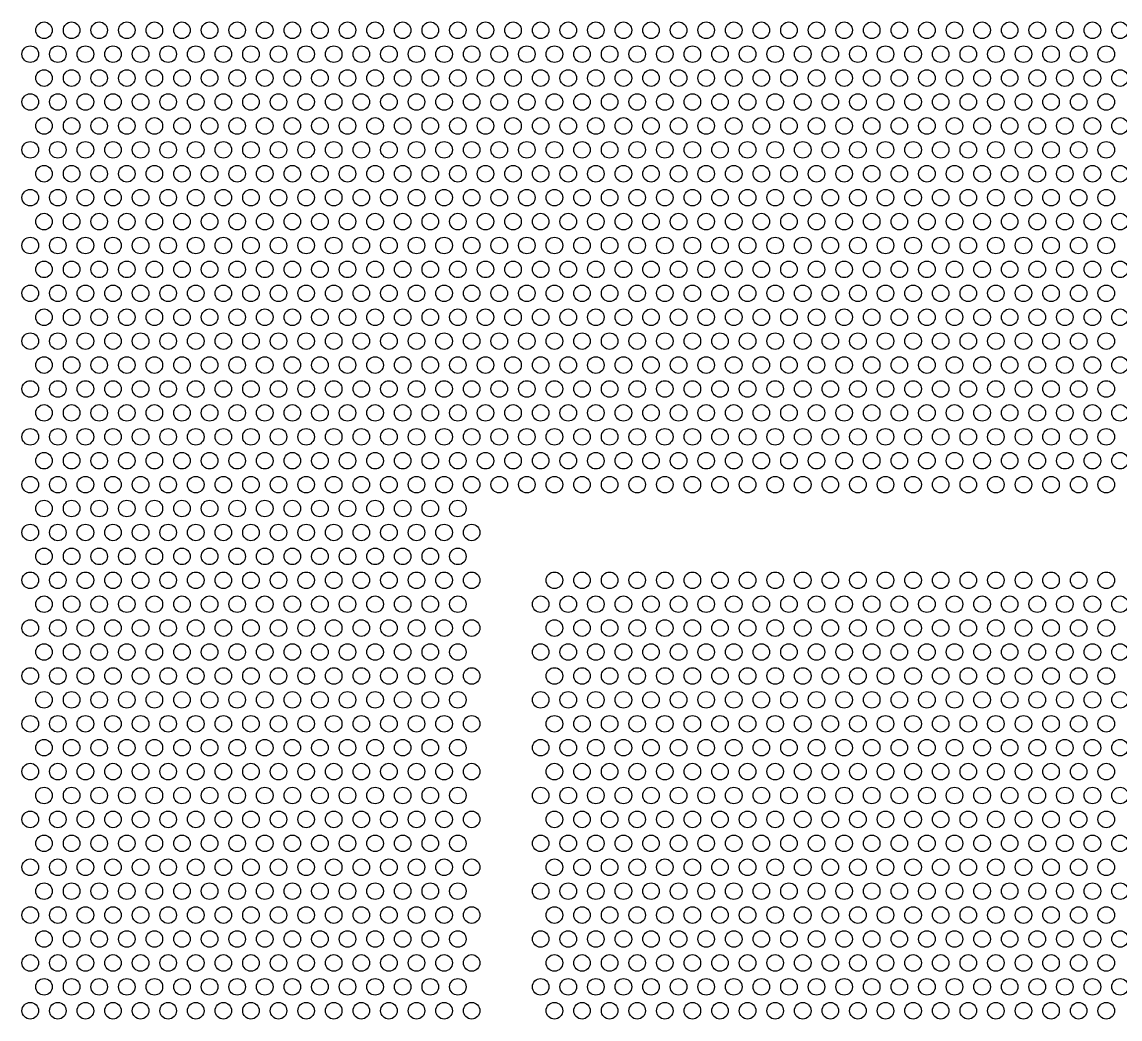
# Model space of a CAD drawing. Header units: inches. Extents: x 37 to 140, y 32 to 103.
# Drawn here: x 48.52 to 88.32, y 67.14 to 103.27 of the extents above; entities that cross this region are included whole.
import ezdxf

# ---------------------------------------------------------------- set-up
doc = ezdxf.new("R2010")
doc.units = ezdxf.units.IN
doc.header["$MEASUREMENT"] = 0

msp = doc.modelspace()

# ---------------------------------------------------------------- linework, layer by layer
for centre in [(49.322, 102.971), (50.322, 102.971), (51.322, 102.971), (52.322, 102.971), (53.322, 102.971), (54.322, 102.971), (55.322, 102.971), (56.322, 102.971), (57.322, 102.971), (58.322, 102.971), (59.322, 102.971), (60.322, 102.971), (61.322, 102.971), (62.322, 102.971), (63.322, 102.971), (64.322, 102.971), (65.322, 102.971), (66.322, 102.971), (67.322, 102.971), (68.322, 102.971), (69.322, 102.971), (70.322, 102.971), (71.322, 102.971), (72.322, 102.971), (73.322, 102.971), (74.322, 102.971), (75.322, 102.971), (76.322, 102.971), (77.322, 102.971), (78.322, 102.971), (79.322, 102.971), (80.322, 102.971), (81.322, 102.971), (82.322, 102.971), (83.322, 102.971), (84.322, 102.971), (85.322, 102.971), (86.322, 102.971), (87.322, 102.971), (88.322, 102.971), (48.822, 102.104), (49.822, 102.104), (50.822, 102.104), (51.822, 102.104), (52.822, 102.104), (53.822, 102.104), (54.822, 102.104), (55.822, 102.104), (56.822, 102.104), (57.822, 102.104), (58.822, 102.104), (59.822, 102.104), (60.822, 102.104), (61.822, 102.104), (62.822, 102.104), (63.822, 102.104), (64.822, 102.104), (65.822, 102.104), (66.822, 102.104), (67.822, 102.104), (68.822, 102.104), (69.822, 102.104), (70.822, 102.104), (71.822, 102.104), (72.822, 102.104), (73.822, 102.104), (74.822, 102.104), (75.822, 102.104), (76.822, 102.104), (77.822, 102.104), (78.822, 102.104), (79.822, 102.104), (80.822, 102.104), (81.822, 102.104), (82.822, 102.104), (83.822, 102.104), (84.822, 102.104), (85.822, 102.104), (86.822, 102.104), (87.822, 102.104), (49.322, 101.237), (50.322, 101.237), (51.322, 101.237), (52.322, 101.237), (53.322, 101.237), (54.322, 101.237), (55.322, 101.237), (56.322, 101.237), (57.322, 101.237), (58.322, 101.237), (59.322, 101.237), (60.322, 101.237), (61.322, 101.237), (62.322, 101.237), (63.322, 101.237), (64.322, 101.237), (65.322, 101.237), (66.322, 101.237), (67.322, 101.237), (68.322, 101.237), (69.322, 101.237), (70.322, 101.237), (71.322, 101.237), (72.322, 101.237), (73.322, 101.237), (74.322, 101.237), (75.322, 101.237), (76.322, 101.237), (77.322, 101.237), (78.322, 101.237), (79.322, 101.237), (80.322, 101.237), (81.322, 101.237), (82.322, 101.237), (83.322, 101.237), (84.322, 101.237), (85.322, 101.237), (86.322, 101.237), (87.322, 101.237), (88.322, 101.237), (48.822, 100.371), (49.822, 100.371), (50.822, 100.371), (51.822, 100.371), (52.822, 100.371), (53.822, 100.371), (54.822, 100.371), (55.822, 100.371), (56.822, 100.371), (57.822, 100.371), (58.822, 100.371), (59.822, 100.371), (60.822, 100.371), (61.822, 100.371), (62.822, 100.371), (63.822, 100.371), (64.822, 100.371), (65.822, 100.371), (66.822, 100.371), (67.822, 100.371), (68.822, 100.371), (69.822, 100.371), (70.822, 100.371), (71.822, 100.371), (72.822, 100.371), (73.822, 100.371), (74.822, 100.371), (75.822, 100.371), (76.822, 100.371), (77.822, 100.371), (78.822, 100.371), (79.822, 100.371), (80.822, 100.371), (81.822, 100.371), (82.822, 100.371), (83.822, 100.371), (84.822, 100.371), (85.822, 100.371), (86.822, 100.371), (87.822, 100.371), (49.322, 99.504), (50.322, 99.504), (51.322, 99.504), (52.322, 99.504), (53.322, 99.504), (54.322, 99.504), (55.322, 99.504), (56.322, 99.504), (57.322, 99.504), (58.322, 99.504), (59.322, 99.504), (60.322, 99.504), (61.322, 99.504), (62.322, 99.504), (63.322, 99.504), (64.322, 99.504), (65.322, 99.504), (66.322, 99.504), (67.322, 99.504), (68.322, 99.504), (69.322, 99.504), (70.322, 99.504), (71.322, 99.504), (72.322, 99.504), (73.322, 99.504), (74.322, 99.504), (75.322, 99.504), (76.322, 99.504), (77.322, 99.504), (78.322, 99.504), (79.322, 99.504), (80.322, 99.504), (81.322, 99.504), (82.322, 99.504), (83.322, 99.504), (84.322, 99.504), (85.322, 99.504), (86.322, 99.504), (87.322, 99.504), (88.322, 99.504), (48.822, 98.638), (49.822, 98.638), (50.822, 98.638), (51.822, 98.638), (52.822, 98.638), (53.822, 98.638), (54.822, 98.638), (55.822, 98.638), (56.822, 98.638), (57.822, 98.638), (58.822, 98.638), (59.822, 98.638), (60.822, 98.638), (61.822, 98.638), (62.822, 98.638), (63.822, 98.638), (64.822, 98.638), (65.822, 98.638), (66.822, 98.638), (67.822, 98.638), (68.822, 98.638), (69.822, 98.638), (70.822, 98.638), (71.822, 98.638), (72.822, 98.638), (73.822, 98.638), (74.822, 98.638), (75.822, 98.638), (76.822, 98.638), (77.822, 98.638), (78.822, 98.638), (79.822, 98.638), (80.822, 98.638), (81.822, 98.638), (82.822, 98.638), (83.822, 98.638), (84.822, 98.638), (85.822, 98.638), (86.822, 98.638), (87.822, 98.638), (49.322, 97.771), (50.322, 97.771), (51.322, 97.771), (52.322, 97.771), (53.322, 97.771), (54.322, 97.771), (55.322, 97.771), (56.322, 97.771), (57.322, 97.771), (58.322, 97.771), (59.322, 97.771), (60.322, 97.771), (61.322, 97.771), (62.322, 97.771), (63.322, 97.771), (64.322, 97.771), (65.322, 97.771), (66.322, 97.771), (67.322, 97.771), (68.322, 97.771), (69.322, 97.771), (70.322, 97.771), (71.322, 97.771), (72.322, 97.771), (73.322, 97.771), (74.322, 97.771), (75.322, 97.771), (76.322, 97.771), (77.322, 97.771), (78.322, 97.771), (79.322, 97.771), (80.322, 97.771), (81.322, 97.771), (82.322, 97.771), (83.322, 97.771), (84.322, 97.771), (85.322, 97.771), (86.322, 97.771), (87.322, 97.771), (88.322, 97.771), (48.822, 96.904), (49.822, 96.904), (50.822, 96.904), (51.822, 96.904), (52.822, 96.904), (53.822, 96.904), (54.822, 96.904), (55.822, 96.904), (56.822, 96.904), (57.822, 96.904), (58.822, 96.904), (59.822, 96.904), (60.822, 96.904), (61.822, 96.904), (62.822, 96.904), (63.822, 96.904), (64.822, 96.904), (65.822, 96.904), (66.822, 96.904), (67.822, 96.904), (68.822, 96.904), (69.822, 96.904), (70.822, 96.904), (71.822, 96.904), (72.822, 96.904), (73.822, 96.904), (74.822, 96.904), (75.822, 96.904), (76.822, 96.904), (77.822, 96.904), (78.822, 96.904), (79.822, 96.904), (80.822, 96.904), (81.822, 96.904), (82.822, 96.904), (83.822, 96.904), (84.822, 96.904), (85.822, 96.904), (86.822, 96.904), (87.822, 96.904), (49.322, 96.038), (50.322, 96.038), (51.322, 96.038), (52.322, 96.038), (53.322, 96.038), (54.322, 96.038), (55.322, 96.038), (56.322, 96.038), (57.322, 96.038), (58.322, 96.038), (59.322, 96.038), (60.322, 96.038), (61.322, 96.038), (62.322, 96.038), (63.322, 96.038), (64.322, 96.038), (65.322, 96.038), (66.322, 96.038), (67.322, 96.038), (68.322, 96.038), (69.322, 96.038), (70.322, 96.038), (71.322, 96.038), (72.322, 96.038), (73.322, 96.038), (74.322, 96.038), (75.322, 96.038), (76.322, 96.038), (77.322, 96.038), (78.322, 96.038), (79.322, 96.038), (80.322, 96.038), (81.322, 96.038), (82.322, 96.038), (83.322, 96.038), (84.322, 96.038), (85.322, 96.038), (86.322, 96.038), (87.322, 96.038), (88.322, 96.038), (48.822, 95.171), (49.822, 95.171), (50.822, 95.171), (51.822, 95.171), (52.822, 95.171), (53.822, 95.171), (54.822, 95.171), (55.822, 95.171), (56.822, 95.171), (57.822, 95.171), (58.822, 95.171), (59.822, 95.171), (60.822, 95.171), (61.822, 95.171), (62.822, 95.171), (63.822, 95.171), (64.822, 95.171), (65.822, 95.171), (66.822, 95.171), (67.822, 95.171), (68.822, 95.171), (69.822, 95.171), (70.822, 95.171), (71.822, 95.171), (72.822, 95.171), (73.822, 95.171), (74.822, 95.171), (75.822, 95.171), (76.822, 95.171), (77.822, 95.171), (78.822, 95.171), (79.822, 95.171), (80.822, 95.171), (81.822, 95.171), (82.822, 95.171), (83.822, 95.171), (84.822, 95.171), (85.822, 95.171), (86.822, 95.171), (87.822, 95.171), (49.322, 94.305), (50.322, 94.305), (51.322, 94.305), (52.322, 94.305), (53.322, 94.305), (54.322, 94.305), (55.322, 94.305), (56.322, 94.305), (57.322, 94.305), (58.322, 94.305), (59.322, 94.305), (60.322, 94.305), (61.322, 94.305), (62.322, 94.305), (63.322, 94.305), (64.322, 94.305), (65.322, 94.305), (66.322, 94.305), (67.322, 94.305), (68.322, 94.305), (69.322, 94.305), (70.322, 94.305), (71.322, 94.305), (72.322, 94.305), (73.322, 94.305), (74.322, 94.305), (75.322, 94.305), (76.322, 94.305), (77.322, 94.305), (78.322, 94.305), (79.322, 94.305), (80.322, 94.305), (81.322, 94.305), (82.322, 94.305), (83.322, 94.305), (84.322, 94.305), (85.322, 94.305), (86.322, 94.305), (87.322, 94.305), (88.322, 94.305), (48.822, 93.438), (49.822, 93.438), (50.822, 93.438), (51.822, 93.438), (52.822, 93.438), (53.822, 93.438), (54.822, 93.438), (55.822, 93.438), (56.822, 93.438), (57.822, 93.438), (58.822, 93.438), (59.822, 93.438), (60.822, 93.438), (61.822, 93.438), (62.822, 93.438), (63.822, 93.438), (64.822, 93.438), (65.822, 93.438), (66.822, 93.438), (67.822, 93.438), (68.822, 93.438), (69.822, 93.438), (70.822, 93.438), (71.822, 93.438), (72.822, 93.438), (73.822, 93.438), (74.822, 93.438), (75.822, 93.438), (76.822, 93.438), (77.822, 93.438), (78.822, 93.438), (79.822, 93.438), (80.822, 93.438), (81.822, 93.438), (82.822, 93.438), (83.822, 93.438), (84.822, 93.438), (85.822, 93.438), (86.822, 93.438), (87.822, 93.438), (49.322, 92.571), (50.322, 92.571), (51.322, 92.571), (52.322, 92.571), (53.322, 92.571), (54.322, 92.571), (55.322, 92.571), (56.322, 92.571), (57.322, 92.571), (58.322, 92.571), (59.322, 92.571), (60.322, 92.571), (61.322, 92.571), (62.322, 92.571), (63.322, 92.571), (64.322, 92.571), (65.322, 92.571), (66.322, 92.571), (67.322, 92.571), (68.322, 92.571), (69.322, 92.571), (70.322, 92.571), (71.322, 92.571), (72.322, 92.571), (73.322, 92.571), (74.322, 92.571), (75.322, 92.571), (76.322, 92.571), (77.322, 92.571), (78.322, 92.571), (79.322, 92.571), (80.322, 92.571), (81.322, 92.571), (82.322, 92.571), (83.322, 92.571), (84.322, 92.571), (85.322, 92.571), (86.322, 92.571), (87.322, 92.571), (88.322, 92.571), (48.822, 91.705), (49.822, 91.705), (50.822, 91.705), (51.822, 91.705), (52.822, 91.705), (53.822, 91.705), (54.822, 91.705), (55.822, 91.705), (56.822, 91.705), (57.822, 91.705), (58.822, 91.705), (59.822, 91.705), (60.822, 91.705), (61.822, 91.705), (62.822, 91.705), (63.822, 91.705), (64.822, 91.705), (65.822, 91.705), (66.822, 91.705), (67.822, 91.705), (68.822, 91.705), (69.822, 91.705), (70.822, 91.705), (71.822, 91.705), (72.822, 91.705), (73.822, 91.705), (74.822, 91.705), (75.822, 91.705), (76.822, 91.705), (77.822, 91.705), (78.822, 91.705), (79.822, 91.705), (80.822, 91.705), (81.822, 91.705), (82.822, 91.705), (83.822, 91.705), (84.822, 91.705), (85.822, 91.705), (86.822, 91.705), (87.822, 91.705), (49.322, 90.838), (50.322, 90.838), (51.322, 90.838), (52.322, 90.838), (53.322, 90.838), (54.322, 90.838), (55.322, 90.838), (56.322, 90.838), (57.322, 90.838), (58.322, 90.838), (59.322, 90.838), (60.322, 90.838), (61.322, 90.838), (62.322, 90.838), (63.322, 90.838), (64.322, 90.838), (65.322, 90.838), (66.322, 90.838), (67.322, 90.838), (68.322, 90.838), (69.322, 90.838), (70.322, 90.838), (71.322, 90.838), (72.322, 90.838), (73.322, 90.838), (74.322, 90.838), (75.322, 90.838), (76.322, 90.838), (77.322, 90.838), (78.322, 90.838), (79.322, 90.838), (80.322, 90.838), (81.322, 90.838), (82.322, 90.838), (83.322, 90.838), (84.322, 90.838), (85.322, 90.838), (86.322, 90.838), (87.322, 90.838), (88.322, 90.838), (48.822, 89.972), (49.822, 89.972), (50.822, 89.972), (51.822, 89.972), (52.822, 89.972), (53.822, 89.972), (54.822, 89.972), (55.822, 89.972), (56.822, 89.972), (57.822, 89.972), (58.822, 89.972), (59.822, 89.972), (60.822, 89.972), (61.822, 89.972), (62.822, 89.972), (63.822, 89.972), (64.822, 89.972), (65.822, 89.972), (66.822, 89.972), (67.822, 89.972), (68.822, 89.972), (69.822, 89.972), (70.822, 89.972), (71.822, 89.972), (72.822, 89.972), (73.822, 89.972), (74.822, 89.972), (75.822, 89.972), (76.822, 89.972), (77.822, 89.972), (78.822, 89.972), (79.822, 89.972), (80.822, 89.972), (81.822, 89.972), (82.822, 89.972), (83.822, 89.972), (84.822, 89.972), (85.822, 89.972), (86.822, 89.972), (87.822, 89.972), (49.322, 89.105), (50.322, 89.105), (51.322, 89.105), (52.322, 89.105), (53.322, 89.105), (54.322, 89.105), (55.322, 89.105), (56.322, 89.105), (57.322, 89.105), (58.322, 89.105), (59.322, 89.105), (60.322, 89.105), (61.322, 89.105), (62.322, 89.105), (63.322, 89.105), (64.322, 89.105), (65.322, 89.105), (66.322, 89.105), (67.322, 89.105), (68.322, 89.105), (69.322, 89.105), (70.322, 89.105), (71.322, 89.105), (72.322, 89.105), (73.322, 89.105), (74.322, 89.105), (75.322, 89.105), (76.322, 89.105), (77.322, 89.105), (78.322, 89.105), (79.322, 89.105), (80.322, 89.105), (81.322, 89.105), (82.322, 89.105), (83.322, 89.105), (84.322, 89.105), (85.322, 89.105), (86.322, 89.105), (87.322, 89.105), (88.322, 89.105), (48.822, 88.238), (49.822, 88.238), (50.822, 88.238), (51.822, 88.238), (52.822, 88.238), (53.822, 88.238), (54.822, 88.238), (55.822, 88.238), (56.822, 88.238), (57.822, 88.238), (58.822, 88.238), (59.822, 88.238), (60.822, 88.238), (61.822, 88.238), (62.822, 88.238), (63.822, 88.238), (64.822, 88.238), (65.822, 88.238), (66.822, 88.238), (67.822, 88.238), (68.822, 88.238), (69.822, 88.238), (70.822, 88.238), (71.822, 88.238), (72.822, 88.238), (73.822, 88.238), (74.822, 88.238), (75.822, 88.238), (76.822, 88.238), (77.822, 88.238), (78.822, 88.238), (79.822, 88.238), (80.822, 88.238), (81.822, 88.238), (82.822, 88.238), (83.822, 88.238), (84.822, 88.238), (85.822, 88.238), (86.822, 88.238), (87.822, 88.238), (49.322, 87.372), (50.322, 87.372), (51.322, 87.372), (52.322, 87.372), (53.322, 87.372), (54.322, 87.372), (55.322, 87.372), (56.322, 87.372), (57.322, 87.372), (58.322, 87.372), (59.322, 87.372), (60.322, 87.372), (61.322, 87.372), (62.322, 87.372), (63.322, 87.372), (64.322, 87.372), (65.322, 87.372), (66.322, 87.372), (67.322, 87.372), (68.322, 87.372), (69.322, 87.372), (70.322, 87.372), (71.322, 87.372), (72.322, 87.372), (73.322, 87.372), (74.322, 87.372), (75.322, 87.372), (76.322, 87.372), (77.322, 87.372), (78.322, 87.372), (79.322, 87.372), (80.322, 87.372), (81.322, 87.372), (82.322, 87.372), (83.322, 87.372), (84.322, 87.372), (85.322, 87.372), (86.322, 87.372), (87.322, 87.372), (88.322, 87.372), (48.822, 86.505), (49.822, 86.505), (50.822, 86.505), (51.822, 86.505), (52.822, 86.505), (53.822, 86.505), (54.822, 86.505), (55.822, 86.505), (56.822, 86.505), (57.822, 86.505), (58.822, 86.505), (59.822, 86.505), (60.822, 86.505), (61.822, 86.505), (62.822, 86.505), (63.822, 86.505), (64.822, 86.505), (65.822, 86.505), (66.822, 86.505), (67.822, 86.505), (68.822, 86.505), (69.822, 86.505), (70.822, 86.505), (71.822, 86.505), (72.822, 86.505), (73.822, 86.505), (74.822, 86.505), (75.822, 86.505), (76.822, 86.505), (77.822, 86.505), (78.822, 86.505), (79.822, 86.505), (80.822, 86.505), (81.822, 86.505), (82.822, 86.505), (83.822, 86.505), (84.822, 86.505), (85.822, 86.505), (86.822, 86.505), (87.822, 86.505), (49.322, 85.639), (50.322, 85.639), (51.322, 85.639), (52.322, 85.639), (53.322, 85.639), (54.322, 85.639), (55.322, 85.639), (56.322, 85.639), (57.322, 85.639), (58.322, 85.639), (59.322, 85.639), (60.322, 85.639), (61.322, 85.639), (62.322, 85.639), (63.322, 85.639), (64.322, 85.639), (48.822, 84.772), (49.822, 84.772), (50.822, 84.772), (51.822, 84.772), (52.822, 84.772), (53.822, 84.772), (54.822, 84.772), (55.822, 84.772), (56.822, 84.772), (57.822, 84.772), (58.822, 84.772), (59.822, 84.772), (60.822, 84.772), (61.822, 84.772), (62.822, 84.772), (63.822, 84.772), (64.822, 84.772), (49.322, 83.905), (50.322, 83.905), (51.322, 83.905), (52.322, 83.905), (53.322, 83.905), (54.322, 83.905), (55.322, 83.905), (56.322, 83.905), (57.322, 83.905), (58.322, 83.905), (59.322, 83.905), (60.322, 83.905), (61.322, 83.905), (62.322, 83.905), (63.322, 83.905), (64.322, 83.905), (48.822, 83.039), (49.822, 83.039), (50.822, 83.039), (51.822, 83.039), (52.822, 83.039), (53.822, 83.039), (54.822, 83.039), (55.822, 83.039), (56.822, 83.039), (57.822, 83.039), (58.822, 83.039), (59.822, 83.039), (60.822, 83.039), (61.822, 83.039), (62.822, 83.039), (63.822, 83.039), (64.822, 83.039), (67.822, 83.039), (68.822, 83.039), (69.822, 83.039), (70.822, 83.039), (71.822, 83.039), (72.822, 83.039), (73.822, 83.039), (74.822, 83.039), (75.822, 83.039), (76.822, 83.039), (77.822, 83.039), (78.822, 83.039), (79.822, 83.039), (80.822, 83.039), (81.822, 83.039), (82.822, 83.039), (83.822, 83.039), (84.822, 83.039), (85.822, 83.039), (86.822, 83.039), (87.822, 83.039), (49.322, 82.172), (50.322, 82.172), (51.322, 82.172), (52.322, 82.172), (53.322, 82.172), (54.322, 82.172), (55.322, 82.172), (56.322, 82.172), (57.322, 82.172), (58.322, 82.172), (59.322, 82.172), (60.322, 82.172), (61.322, 82.172), (62.322, 82.172), (63.322, 82.172), (64.322, 82.172), (67.322, 82.172), (68.322, 82.172), (69.322, 82.172), (70.322, 82.172), (71.322, 82.172), (72.322, 82.172), (73.322, 82.172), (74.322, 82.172), (75.322, 82.172), (76.322, 82.172), (77.322, 82.172), (78.322, 82.172), (79.322, 82.172), (80.322, 82.172), (81.322, 82.172), (82.322, 82.172), (83.322, 82.172), (84.322, 82.172), (85.322, 82.172), (86.322, 82.172), (87.322, 82.172), (88.322, 82.172), (48.822, 81.306), (49.822, 81.306), (50.822, 81.306), (51.822, 81.306), (52.822, 81.306), (53.822, 81.306), (54.822, 81.306), (55.822, 81.306), (56.822, 81.306), (57.822, 81.306), (58.822, 81.306), (59.822, 81.306), (60.822, 81.306), (61.822, 81.306), (62.822, 81.306), (63.822, 81.306), (64.822, 81.306), (67.822, 81.306), (68.822, 81.306), (69.822, 81.306), (70.822, 81.306), (71.822, 81.306), (72.822, 81.306), (73.822, 81.306), (74.822, 81.306), (75.822, 81.306), (76.822, 81.306), (77.822, 81.306), (78.822, 81.306), (79.822, 81.306), (80.822, 81.306), (81.822, 81.306), (82.822, 81.306), (83.822, 81.306), (84.822, 81.306), (85.822, 81.306), (86.822, 81.306), (87.822, 81.306), (49.322, 80.439), (50.322, 80.439), (51.322, 80.439), (52.322, 80.439), (53.322, 80.439), (54.322, 80.439), (55.322, 80.439), (56.322, 80.439), (57.322, 80.439), (58.322, 80.439), (59.322, 80.439), (60.322, 80.439), (61.322, 80.439), (62.322, 80.439), (63.322, 80.439), (64.322, 80.439), (67.322, 80.439), (68.322, 80.439), (69.322, 80.439), (70.322, 80.439), (71.322, 80.439), (72.322, 80.439), (73.322, 80.439), (74.322, 80.439), (75.322, 80.439), (76.322, 80.439), (77.322, 80.439), (78.322, 80.439), (79.322, 80.439), (80.322, 80.439), (81.322, 80.439), (82.322, 80.439), (83.322, 80.439), (84.322, 80.439), (85.322, 80.439), (86.322, 80.439), (87.322, 80.439), (88.322, 80.439), (48.822, 79.572), (49.822, 79.572), (50.822, 79.572), (51.822, 79.572), (52.822, 79.572), (53.822, 79.572), (54.822, 79.572), (55.822, 79.572), (56.822, 79.572), (57.822, 79.572), (58.822, 79.572), (59.822, 79.572), (60.822, 79.572), (61.822, 79.572), (62.822, 79.572), (63.822, 79.572), (64.822, 79.572), (67.822, 79.572), (68.822, 79.572), (69.822, 79.572), (70.822, 79.572), (71.822, 79.572), (72.822, 79.572), (73.822, 79.572), (74.822, 79.572), (75.822, 79.572), (76.822, 79.572), (77.822, 79.572), (78.822, 79.572), (79.822, 79.572), (80.822, 79.572), (81.822, 79.572), (82.822, 79.572), (83.822, 79.572), (84.822, 79.572), (85.822, 79.572), (86.822, 79.572), (87.822, 79.572), (49.322, 78.706), (50.322, 78.706), (51.322, 78.706), (52.322, 78.706), (53.322, 78.706), (54.322, 78.706), (55.322, 78.706), (56.322, 78.706), (57.322, 78.706), (58.322, 78.706), (59.322, 78.706), (60.322, 78.706), (61.322, 78.706), (62.322, 78.706), (63.322, 78.706), (64.322, 78.706), (67.322, 78.706), (68.322, 78.706), (69.322, 78.706), (70.322, 78.706), (71.322, 78.706), (72.322, 78.706), (73.322, 78.706), (74.322, 78.706), (75.322, 78.706), (76.322, 78.706), (77.322, 78.706), (78.322, 78.706), (79.322, 78.706), (80.322, 78.706), (81.322, 78.706), (82.322, 78.706), (83.322, 78.706), (84.322, 78.706), (85.322, 78.706), (86.322, 78.706), (87.322, 78.706), (88.322, 78.706), (48.822, 77.839), (49.822, 77.839), (50.822, 77.839), (51.822, 77.839), (52.822, 77.839), (53.822, 77.839), (54.822, 77.839), (55.822, 77.839), (56.822, 77.839), (57.822, 77.839), (58.822, 77.839), (59.822, 77.839), (60.822, 77.839), (61.822, 77.839), (62.822, 77.839), (63.822, 77.839), (64.822, 77.839), (67.822, 77.839), (68.822, 77.839), (69.822, 77.839), (70.822, 77.839), (71.822, 77.839), (72.822, 77.839), (73.822, 77.839), (74.822, 77.839), (75.822, 77.839), (76.822, 77.839), (77.822, 77.839), (78.822, 77.839), (79.822, 77.839), (80.822, 77.839), (81.822, 77.839), (82.822, 77.839), (83.822, 77.839), (84.822, 77.839), (85.822, 77.839), (86.822, 77.839), (87.822, 77.839), (49.322, 76.973), (50.322, 76.973), (51.322, 76.973), (52.322, 76.973), (53.322, 76.973), (54.322, 76.973), (55.322, 76.973), (56.322, 76.973), (57.322, 76.973), (58.322, 76.973), (59.322, 76.973), (60.322, 76.973), (61.322, 76.973), (62.322, 76.973), (63.322, 76.973), (64.322, 76.973), (67.322, 76.973), (68.322, 76.973), (69.322, 76.973), (70.322, 76.973), (71.322, 76.973), (72.322, 76.973), (73.322, 76.973), (74.322, 76.973), (75.322, 76.973), (76.322, 76.973), (77.322, 76.973), (78.322, 76.973), (79.322, 76.973), (80.322, 76.973), (81.322, 76.973), (82.322, 76.973), (83.322, 76.973), (84.322, 76.973), (85.322, 76.973), (86.322, 76.973), (87.322, 76.973), (88.322, 76.973), (48.822, 76.106), (49.822, 76.106), (50.822, 76.106), (51.822, 76.106), (52.822, 76.106), (53.822, 76.106), (54.822, 76.106), (55.822, 76.106), (56.822, 76.106), (57.822, 76.106), (58.822, 76.106), (59.822, 76.106), (60.822, 76.106), (61.822, 76.106), (62.822, 76.106), (63.822, 76.106), (64.822, 76.106), (67.822, 76.106), (68.822, 76.106), (69.822, 76.106), (70.822, 76.106), (71.822, 76.106), (72.822, 76.106), (73.822, 76.106), (74.822, 76.106), (75.822, 76.106), (76.822, 76.106), (77.822, 76.106), (78.822, 76.106), (79.822, 76.106), (80.822, 76.106), (81.822, 76.106), (82.822, 76.106), (83.822, 76.106), (84.822, 76.106), (85.822, 76.106), (86.822, 76.106), (87.822, 76.106), (49.322, 75.239), (50.322, 75.239), (51.322, 75.239), (52.322, 75.239), (53.322, 75.239), (54.322, 75.239), (55.322, 75.239), (56.322, 75.239), (57.322, 75.239), (58.322, 75.239), (59.322, 75.239), (60.322, 75.239), (61.322, 75.239), (62.322, 75.239), (63.322, 75.239), (64.322, 75.239), (67.322, 75.239), (68.322, 75.239), (69.322, 75.239), (70.322, 75.239), (71.322, 75.239), (72.322, 75.239), (73.322, 75.239), (74.322, 75.239), (75.322, 75.239), (76.322, 75.239), (77.322, 75.239), (78.322, 75.239), (79.322, 75.239), (80.322, 75.239), (81.322, 75.239), (82.322, 75.239), (83.322, 75.239), (84.322, 75.239), (85.322, 75.239), (86.322, 75.239), (87.322, 75.239), (88.322, 75.239), (48.822, 74.373), (49.822, 74.373), (50.822, 74.373), (51.822, 74.373), (52.822, 74.373), (53.822, 74.373), (54.822, 74.373), (55.822, 74.373), (56.822, 74.373), (57.822, 74.373), (58.822, 74.373), (59.822, 74.373), (60.822, 74.373), (61.822, 74.373), (62.822, 74.373), (63.822, 74.373), (64.822, 74.373), (67.822, 74.373), (68.822, 74.373), (69.822, 74.373), (70.822, 74.373), (71.822, 74.373), (72.822, 74.373), (73.822, 74.373), (74.822, 74.373), (75.822, 74.373), (76.822, 74.373), (77.822, 74.373), (78.822, 74.373), (79.822, 74.373), (80.822, 74.373), (81.822, 74.373), (82.822, 74.373), (83.822, 74.373), (84.822, 74.373), (85.822, 74.373), (86.822, 74.373), (87.822, 74.373), (49.322, 73.506), (50.322, 73.506), (51.322, 73.506), (52.322, 73.506), (53.322, 73.506), (54.322, 73.506), (55.322, 73.506), (56.322, 73.506), (57.322, 73.506), (58.322, 73.506), (59.322, 73.506), (60.322, 73.506), (61.322, 73.506), (62.322, 73.506), (63.322, 73.506), (64.322, 73.506), (67.322, 73.506), (68.322, 73.506), (69.322, 73.506), (70.322, 73.506), (71.322, 73.506), (72.322, 73.506), (73.322, 73.506), (74.322, 73.506), (75.322, 73.506), (76.322, 73.506), (77.322, 73.506), (78.322, 73.506), (79.322, 73.506), (80.322, 73.506), (81.322, 73.506), (82.322, 73.506), (83.322, 73.506), (84.322, 73.506), (85.322, 73.506), (86.322, 73.506), (87.322, 73.506), (88.322, 73.506), (48.822, 72.64), (49.822, 72.64), (50.822, 72.64), (51.822, 72.64), (52.822, 72.64), (53.822, 72.64), (54.822, 72.64), (55.822, 72.64), (56.822, 72.64), (57.822, 72.64), (58.822, 72.64), (59.822, 72.64), (60.822, 72.64), (61.822, 72.64), (62.822, 72.64), (63.822, 72.64), (64.822, 72.64), (67.822, 72.64), (68.822, 72.64), (69.822, 72.64), (70.822, 72.64), (71.822, 72.64), (72.822, 72.64), (73.822, 72.64), (74.822, 72.64), (75.822, 72.64), (76.822, 72.64), (77.822, 72.64), (78.822, 72.64), (79.822, 72.64), (80.822, 72.64), (81.822, 72.64), (82.822, 72.64), (83.822, 72.64), (84.822, 72.64), (85.822, 72.64), (86.822, 72.64), (87.822, 72.64), (49.322, 71.773), (50.322, 71.773), (51.322, 71.773), (52.322, 71.773), (53.322, 71.773), (54.322, 71.773), (55.322, 71.773), (56.322, 71.773), (57.322, 71.773), (58.322, 71.773), (59.322, 71.773), (60.322, 71.773), (61.322, 71.773), (62.322, 71.773), (63.322, 71.773), (64.322, 71.773), (67.322, 71.773), (68.322, 71.773), (69.322, 71.773), (70.322, 71.773), (71.322, 71.773), (72.322, 71.773), (73.322, 71.773), (74.322, 71.773), (75.322, 71.773), (76.322, 71.773), (77.322, 71.773), (78.322, 71.773), (79.322, 71.773), (80.322, 71.773), (81.322, 71.773), (82.322, 71.773), (83.322, 71.773), (84.322, 71.773), (85.322, 71.773), (86.322, 71.773), (87.322, 71.773), (88.322, 71.773), (48.822, 70.906), (49.822, 70.906), (50.822, 70.906), (51.822, 70.906), (52.822, 70.906), (53.822, 70.906), (54.822, 70.906), (55.822, 70.906), (56.822, 70.906), (57.822, 70.906), (58.822, 70.906), (59.822, 70.906), (60.822, 70.906), (61.822, 70.906), (62.822, 70.906), (63.822, 70.906), (64.822, 70.906), (67.822, 70.906), (68.822, 70.906), (69.822, 70.906), (70.822, 70.906), (71.822, 70.906), (72.822, 70.906), (73.822, 70.906), (74.822, 70.906), (75.822, 70.906), (76.822, 70.906), (77.822, 70.906), (78.822, 70.906), (79.822, 70.906), (80.822, 70.906), (81.822, 70.906), (82.822, 70.906), (83.822, 70.906), (84.822, 70.906), (85.822, 70.906), (86.822, 70.906), (87.822, 70.906), (49.322, 70.04), (50.322, 70.04), (51.322, 70.04), (52.322, 70.04), (53.322, 70.04), (54.322, 70.04), (55.322, 70.04), (56.322, 70.04), (57.322, 70.04), (58.322, 70.04), (59.322, 70.04), (60.322, 70.04), (61.322, 70.04), (62.322, 70.04), (63.322, 70.04), (64.322, 70.04), (67.322, 70.04), (68.322, 70.04), (69.322, 70.04), (70.322, 70.04), (71.322, 70.04), (72.322, 70.04), (73.322, 70.04), (74.322, 70.04), (75.322, 70.04), (76.322, 70.04), (77.322, 70.04), (78.322, 70.04), (79.322, 70.04), (80.322, 70.04), (81.322, 70.04), (82.322, 70.04), (83.322, 70.04), (84.322, 70.04), (85.322, 70.04), (86.322, 70.04), (87.322, 70.04), (88.322, 70.04), (48.822, 69.173), (49.822, 69.173), (50.822, 69.173), (51.822, 69.173), (52.822, 69.173), (53.822, 69.173), (54.822, 69.173), (55.822, 69.173), (56.822, 69.173), (57.822, 69.173), (58.822, 69.173), (59.822, 69.173), (60.822, 69.173), (61.822, 69.173), (62.822, 69.173), (63.822, 69.173), (64.822, 69.173), (67.822, 69.173), (68.822, 69.173), (69.822, 69.173), (70.822, 69.173), (71.822, 69.173), (72.822, 69.173), (73.822, 69.173), (74.822, 69.173), (75.822, 69.173), (76.822, 69.173), (77.822, 69.173), (78.822, 69.173), (79.822, 69.173), (80.822, 69.173), (81.822, 69.173), (82.822, 69.173), (83.822, 69.173), (84.822, 69.173), (85.822, 69.173), (86.822, 69.173), (87.822, 69.173), (49.322, 68.307), (50.322, 68.307), (51.322, 68.307), (52.322, 68.307), (53.322, 68.307), (54.322, 68.307), (55.322, 68.307), (56.322, 68.307), (57.322, 68.307), (58.322, 68.307), (59.322, 68.307), (60.322, 68.307), (61.322, 68.307), (62.322, 68.307), (63.322, 68.307), (64.322, 68.307), (67.322, 68.307), (68.322, 68.307), (69.322, 68.307), (70.322, 68.307), (71.322, 68.307), (72.322, 68.307), (73.322, 68.307), (74.322, 68.307), (75.322, 68.307), (76.322, 68.307), (77.322, 68.307), (78.322, 68.307), (79.322, 68.307), (80.322, 68.307), (81.322, 68.307), (82.322, 68.307), (83.322, 68.307), (84.322, 68.307), (85.322, 68.307), (86.322, 68.307), (87.322, 68.307), (88.322, 68.307), (48.822, 67.44), (49.822, 67.44), (50.822, 67.44), (51.822, 67.44), (52.822, 67.44), (53.822, 67.44), (54.822, 67.44), (55.822, 67.44), (56.822, 67.44), (57.822, 67.44), (58.822, 67.44), (59.822, 67.44), (60.822, 67.44), (61.822, 67.44), (62.822, 67.44), (63.822, 67.44), (64.822, 67.44), (67.822, 67.44), (68.822, 67.44), (69.822, 67.44), (70.822, 67.44), (71.822, 67.44), (72.822, 67.44), (73.822, 67.44), (74.822, 67.44), (75.822, 67.44), (76.822, 67.44), (77.822, 67.44), (78.822, 67.44), (79.822, 67.44), (80.822, 67.44), (81.822, 67.44), (82.822, 67.44), (83.822, 67.44), (84.822, 67.44), (85.822, 67.44), (86.822, 67.44), (87.822, 67.44)]:
    msp.add_circle(centre, 0.3)

doc.saveas('drawing.dxf')
